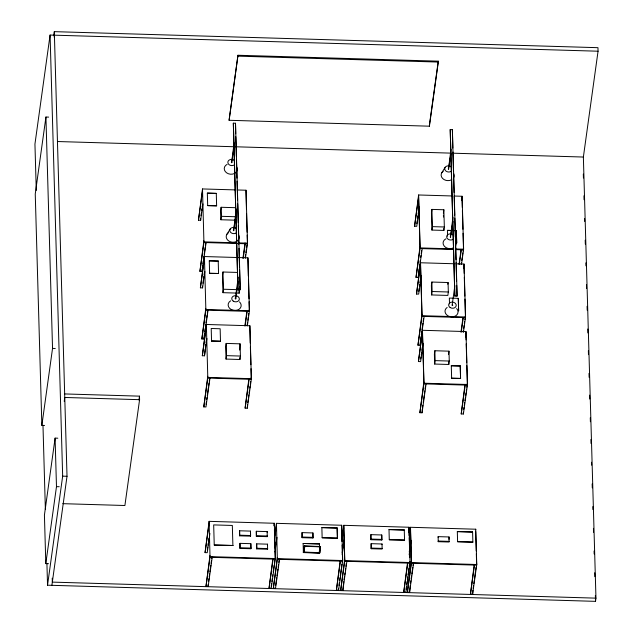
<?xml version="1.0" encoding="UTF-8"?>
<svg xmlns="http://www.w3.org/2000/svg" width="633" height="633" viewBox="0 0 633 633"><rect width="100%" height="100%" fill="white"/><g stroke="black" fill="none" stroke-linecap="round" stroke-linejoin="round"><path stroke-width="0.95" d="M234.099 146.919L231.623 162.744L234.099 142.923M236.315 212.981L233.569 230.768L236.315 208.985M233.878 230.57L233.324 230.507M238.261 277.214L235.278 298.736L235.816 298.831L238.261 281.21M450.973 153.313L448.496 169.146L450.973 149.317M448.805 168.948L448.259 168.884M452.919 217.341L450.443 237.161L452.919 221.328M450.751 236.948L450.205 236.869M452.152 305.13L452.698 305.209L452.152 305.13L454.866 285.57M231.931 162.57L231.385 162.475M235.294 298.673L235.816 298.831M53.781 35.543L54.319 31.65L597.956 47.681L598.058 51.21L50.078 35.052L34.942 144.087L36.271 190.47M54.153 37.125L54.422 35.179M48.646 117.113L45.932 117.034L35.25 193.999L41.857 425.376L44.571 425.455M41.857 425.376L52.539 348.403L45.932 117.034M57.817 438.202L55.095 438.123L44.421 515.088L45.805 563.607L48.519 563.694M64.226 401.354L64.772 397.469L139.584 399.676L139.489 396.147L64.669 393.94M45.805 563.607L56.479 486.642L55.095 438.123M452.896 153.194L583.373 157.039L595.962 598.145L595.518 601.35L47.538 585.193L62.667 476.151L50.078 35.052M51.89 585.319L67.019 476.285L54.319 31.65M138.944 400.032L139.489 396.147M139.584 399.676L124.899 505.506L62.786 503.67M235.128 189.9L202.505 188.943L198.461 220.205L200.637 220.268L202.908 203.913M198.461 220.205L202.473 191.348M200.985 215.624L201.389 212.735M201.658 210.813L201.927 208.89M202.188 206.959L202.457 205.037M207.339 193.12L216.288 193.389L207.339 193.12L207.687 205.606L216.628 205.875L216.288 193.389M207.687 205.606L216.636 205.78M203.881 240.746L199.925 271.375L202.101 271.438L206.105 242.574M199.925 271.375L204.016 241.869L236.639 242.835M202.315 267.751L202.584 265.828M202.853 263.906L203.248 261.018M203.517 259.095L203.921 256.207M204.182 254.284L205.124 247.55M205.385 245.62L205.788 242.74M247.345 325.837L249.442 310.763L247.93 257.829L204.435 256.547L200.392 287.817L202.568 287.88L204.839 271.525M200.392 287.817L204.396 258.952M202.916 283.228L203.858 276.494M204.119 274.572L204.522 271.684M209.278 260.828L218.219 261.089L209.278 260.828L209.618 273.314L218.575 273.488L209.618 273.314M237.968 55.261L229.091 120.286L429.403 126.189L438.297 62.05L438.273 61.172L237.968 55.261L229.091 120.286M205.812 308.358L201.856 338.979L204.032 339.051L208.035 310.186M201.856 338.979L205.947 309.482L249.442 310.763M235.421 207.695L221.123 207.276L220.648 210.71L220.901 219.754L236.156 220.205M233.332 123.174L237.976 289.716L240.152 289.779L240.239 289.139L235.508 123.237L233.332 123.174L237.976 289.716M204.111 336.321L204.514 333.433M204.783 331.51L205.179 328.622M205.448 326.699L205.717 324.776M205.986 322.854L206.382 319.966M206.651 318.043L207.046 315.155M207.315 313.232L207.719 310.344M248.935 378.463L245.113 408.127L247.289 408.19L251.38 378.684L249.869 325.758L206.374 324.476L202.331 355.738L204.506 355.801L206.912 338.489M220.901 219.754L221.384 216.32L221.123 207.276M202.331 355.738L206.342 326.881M235.508 123.237L235.698 133.753M205.124 349.226L204.506 355.801M205.393 347.303L205.796 344.423M206.057 342.493L206.461 339.612M211.549 340.981L211.208 328.495L220.149 328.756L220.49 341.242L211.549 340.981L220.49 341.242M207.751 376.279L203.794 406.908L205.97 406.972L209.974 378.107M203.794 406.908L207.885 377.403L251.38 378.684M237.264 272.427L222.974 272.008L222.492 275.442L222.99 292.675L239.187 293.15L239.583 286.844M206.049 404.25L206.453 401.362M206.722 399.439L206.991 397.508M207.252 395.585L208.32 387.894M208.589 385.964L208.993 383.084M209.254 381.153L209.523 379.23M222.99 292.675L223.465 289.241L222.974 272.008M237.106 189.963L246 190.224L246.443 209.428M226.163 343.418L225.688 346.852L226.036 359.077L239.931 359.489L240.405 356.055L240.057 343.83L226.163 343.418L226.511 355.643L226.036 359.077M242.93 258.319L245.066 242.93M243.246 258.161L245.248 243.729M245.232 257.425L245.636 254.537M245.905 252.614L246.3 249.726M246.569 247.804L246.973 244.916M245.422 258.224L247.511 243.151L246 190.224M272.902 558.338L269.08 588.002L271.256 588.065L275.347 558.559L274.342 523.269L209.104 521.347L205.06 552.617L207.236 552.68L209.903 533.437M205.06 552.617L209.064 523.752M207.315 549.958L207.719 547.07M207.988 545.148L208.249 543.217M208.518 541.294L208.922 538.414M247.93 257.829L248.342 276.043M209.974 555.513L206.018 586.142L208.194 586.205L212.197 557.341M206.018 586.142L210.109 556.636L275.347 558.559M240.057 343.83L239.662 350.081M208.542 581.553L208.945 578.665M209.206 576.742L209.61 573.862M209.879 571.931L210.813 565.198M211.082 563.275L211.477 560.387M211.746 558.464L212.015 556.542M214.239 545.029L232.904 545.488L214.239 545.029L213.677 524.907L232.335 525.453L232.897 545.583M244.86 325.932L246.862 311.499M245.177 325.773L247.179 311.341M247.163 325.03L247.566 322.142M247.835 320.219L248.231 317.339M248.5 315.408L248.769 313.485M249.03 311.563L249.299 309.64M249.869 325.758L250.257 342.983M245.113 408.127L249.117 379.262M247.503 404.503L247.289 408.19M247.772 402.58L248.168 399.692M248.437 397.769L248.84 394.881M249.101 392.958L249.505 390.07M249.774 388.148L250.035 386.225M250.304 384.302L250.708 381.414M250.977 379.491L251.238 377.561M239.614 530.786L239.654 535.835L250.526 536.159L250.613 535.518L250.486 531.103L239.614 530.786L239.654 535.835M239.97 543.351L240.01 548.407L250.882 548.724L250.969 548.083L250.842 543.676L239.97 543.351L240.01 548.407M250.486 531.103L250.526 536.159M250.842 543.676L250.882 548.724M267.221 536.649L267.181 531.593L256.31 531.277L256.341 536.333L267.221 536.649L267.308 536.009L256.436 535.684L256.341 536.333M267.577 549.222L267.537 544.166L256.666 543.85L256.705 548.898L267.577 549.222L267.664 548.582L256.792 548.257L256.705 548.898M267.094 532.242L267.181 531.593M267.45 544.807L267.537 544.166M273.986 525.841L274.342 523.269M274.754 535.518L276.447 523.333L341.685 525.255L342.69 560.545L338.592 590.051L336.424 589.988L340.245 560.324M274.406 540.171L276.407 525.738M269.08 588.002L273.084 559.137M275.062 549.056L275.458 546.168M275.727 544.245L275.996 542.323M274.975 551.778L276.977 537.354M271.201 586.3L271.604 583.412M271.874 581.49L272.269 578.602M272.538 576.679L272.807 574.756M273.203 571.868L274.136 565.134M274.406 563.212L274.809 560.324M277.317 557.499L273.361 588.128L275.537 588.192L279.541 559.327M273.361 588.128L277.452 558.623L342.69 560.545M275.616 585.462L276.684 577.771M276.953 575.848L277.357 572.96M277.618 571.037L277.887 569.107M278.156 567.184L278.552 564.296M278.821 562.373L279.224 559.485M302.052 532.622L302.083 537.678L312.955 538.003L313.05 537.354L312.924 532.946L302.052 532.622L302.083 537.678M303.136 543.462L319.443 543.937L303.136 543.462L303.373 552.585L319.681 553.068L320.567 546.477L304.259 545.994L303.365 552.411L319.673 552.886L320.567 546.477M303.373 552.585L304.259 545.994M303.959 552.103L304.758 546.334L319.981 546.825L319.174 552.601L303.959 552.15L304.758 546.374M312.924 532.946L312.955 538.003M321.865 527.598L337.144 528.049L321.865 527.598L322.142 537.757L337.413 538.208L337.144 528.049M322.142 537.757L337.429 538.121M341.685 525.255L342.026 541.136M341.828 539.435L343.79 525.319L409.029 527.242L410.034 562.531L405.935 592.037L403.767 591.974L407.454 563.267M341.883 541.199L343.751 527.724M336.424 589.988L340.427 561.123M342.137 552.965L342.54 550.077M342.801 548.154L343.07 546.232M343.339 544.309L343.869 540.455M342.184 554.73L344.589 537.409M338.948 585.398L339.343 582.51M339.612 580.588L340.016 577.707M340.277 575.777L341.219 569.043M341.48 567.121L341.883 564.232M342.152 562.31L342.548 559.422M344.661 559.485L340.704 590.114L342.88 590.178L346.884 561.313M340.704 590.114L344.795 560.609L343.79 525.319M343.759 581.68L342.88 590.178M344.028 579.757L344.431 576.869M344.692 574.946L344.961 573.023M345.365 570.135L345.634 568.212M345.895 566.282L346.298 563.402M370.883 534.656L370.922 539.712L381.794 540.028L381.881 539.387L381.754 534.98L370.883 534.656L370.922 539.712M452.215 195.969L418.611 194.98L414.568 226.242L416.743 226.313L419.41 207.07M414.568 226.242L418.571 197.385M371.144 543.668L371.175 548.724L382.055 549.04L382.142 548.4L382.016 543.992L371.144 543.668L371.175 548.724M429.506 124.337L438.273 61.172M416.823 223.584L417.226 220.695M417.495 218.773L417.891 215.885M418.16 213.962L418.429 212.039M419.98 246.791L416.023 277.412L418.199 277.476L422.203 248.619M416.023 277.412L420.122 247.907L418.611 194.98M381.754 534.98L381.794 540.028M419.086 268.978L418.199 277.476M419.355 267.055L419.75 264.167M420.019 262.244L420.288 260.321M420.684 257.433L420.953 255.51M421.222 253.588L421.625 250.7M454.154 263.755L420.541 262.766L416.498 294.036L418.674 294.1L421.214 275.814M416.498 294.036L420.51 265.172M381.928 544.633L382.016 543.992M418.761 291.37L419.157 288.482M419.426 286.559L419.695 284.636M419.964 282.714L420.359 279.826M431.92 209.404L431.445 212.83L431.935 230.072L443.868 230.42L444.342 226.986L443.852 209.752L431.92 209.404L432.418 226.638L431.935 230.072M389.002 529.576L404.273 530.027L389.002 529.576L389.279 539.743L404.558 540.099L389.279 539.743M421.918 314.577L417.962 345.199L420.138 345.262L424.142 316.405M417.962 345.199L422.053 315.701L420.541 262.766M420.352 341.575L420.138 345.262M420.621 339.652L421.024 336.764M421.285 334.841L421.689 331.953M421.958 330.03L422.891 323.297M423.16 321.374L423.556 318.486M465.026 384.278L461.204 413.942L463.38 414.006L467.478 384.5L465.967 331.573L422.472 330.291L418.429 361.554L420.605 361.617L423.137 343.339M450.205 129.567L454.85 296.117L457.026 296.181L457.113 295.54L452.381 129.63L450.205 129.567L454.85 296.117M418.429 361.554L422.433 332.697M452.381 129.63L452.801 148.051M420.684 358.895L420.953 356.972M421.222 355.042L421.625 352.162M421.887 350.231L422.29 347.351M431.864 282.049L431.382 285.483L431.659 294.946L447.855 295.421L448.33 291.987L448.061 282.524L431.864 282.049L432.133 291.512L431.659 294.946M443.369 213.186L443.852 209.752M423.849 382.095L419.893 412.724L422.069 412.787L426.072 383.922M419.893 412.724L423.983 383.218L422.472 330.291M422.282 409.1L422.069 412.787M422.551 407.177L422.812 405.255M423.216 402.366L424.15 395.633M424.419 393.702L424.822 390.822M425.083 388.899L425.487 386.011M447.42 230.365L456.361 230.634L447.42 230.365L447.571 236.18M408.538 530.77L409.029 527.242M408.586 532.535L408.989 529.647M434.863 350.745L434.388 354.179L434.673 364.054L448.789 364.473L449.264 361.039L448.979 351.165L434.863 350.745L435.148 360.628L434.673 364.054M409.345 535.629L410.5 527.289L475.739 529.212L476.744 564.501L472.653 594.007L470.477 593.944L474.164 565.237M410.469 529.694L409.266 538.351L409.78 557.562M409.25 552.047L409.654 549.159M409.923 547.236L410.319 544.348M403.767 591.974L407.771 563.109M409.171 554.769L411.173 540.345M447.824 284.241L448.061 282.524M406.022 589.307L406.426 586.427M406.687 584.496L407.09 581.616M407.359 579.693L407.755 576.805M408.024 574.883L408.293 572.952M408.562 571.029L408.958 568.141M409.227 566.219L409.63 563.33M411.371 561.455L407.415 592.084L409.591 592.148L413.594 563.283M461.742 198.825L462.098 196.262L454.193 196.024M407.415 592.084L411.513 562.579L410.5 527.289M461.797 200.59L462.058 198.667M410.208 585.572L409.591 592.148M410.477 583.642L410.88 580.762M411.141 578.839L411.545 575.951M411.814 574.028L412.748 567.287M413.017 565.364L413.278 563.441M459.028 264.365L461.03 249.932M459.344 264.198L461.346 249.766M448.504 354.591L448.979 351.165M461.204 264.428L461.473 262.497M461.734 260.574L462.137 257.686M462.406 255.764L462.802 252.884M463.071 250.953L463.475 248.073M461.52 264.262L463.609 249.196L462.098 196.262M458.292 298.333L458.632 310.819L458.292 298.333L449.351 298.072L449.501 303.887M463.68 266.612L464.036 264.048L456.132 263.811M463.728 268.376L463.997 266.453M451.289 365.739L460.231 366.001L451.289 365.739L451.63 378.225L460.571 378.487L460.231 366.001M451.63 378.225L460.579 378.392M460.966 332.151L462.968 317.719M461.283 331.985L463.285 317.56M463.134 332.214L463.403 330.291M463.673 328.361L464.076 325.481M464.337 323.55L464.606 321.627M464.875 319.705L465.405 315.859M463.459 332.056L465.548 316.983L464.036 264.048M465.611 334.137L465.967 331.573M465.524 336.859L465.928 333.979M438.076 537.282L438.171 536.642L449.042 536.958L449.074 542.014L438.202 541.69L438.171 536.642M438.202 541.69L438.297 541.049L449.169 541.373M461.204 413.942L465.215 385.078M463.728 409.353L463.997 407.43M464.266 405.508L464.669 402.62M464.931 400.697L465.334 397.809M465.603 395.886L465.999 392.998M466.268 391.075L466.537 389.153M466.798 387.23L467.336 383.376M449.042 536.958L449.003 539.363M457.319 531.593L472.598 532.044L457.319 531.593L457.596 541.753L472.883 542.117L457.612 541.666M475.652 529.853L475.739 529.212M470.477 593.944L474.481 565.079M472.867 590.312L472.653 594.007M473.136 588.389L473.539 585.509M473.808 583.579L474.204 580.698M474.473 578.768L475.407 572.034M475.676 570.111L476.071 567.223M476.34 565.301L476.609 563.378M583.333 157.324L598.058 51.21M226.883 234.297L230.206 228.988M441.818 172.674L445.134 167.365M237.992 56.147L438.297 62.05M57.532 141.531L233.466 146.721M235.444 146.777L450.925 153.131M221.384 216.32L236.631 216.771M432.418 226.638L444.342 226.986M420.122 247.907L453.726 248.904M455.705 248.959L463.609 249.196M238.617 242.89L247.511 243.151M453.521 249.537L420.035 248.547L418.524 195.621M455.475 249.6L463.522 249.837L463.047 233.245M432.133 291.512L448.33 291.987M238.063 289.075L240.239 289.139M454.937 295.476L457.113 295.54M223.465 289.241L239.662 289.716M422.053 315.701L450.72 316.54M452.698 316.603L465.548 316.983M52.539 348.403L55.253 348.49M435.148 360.628L449.264 361.039M226.511 355.643L240.405 356.055M423.983 383.218L467.478 384.5M62.667 476.151L67.019 476.285M56.479 486.642L59.201 486.722M239.741 535.194L250.613 535.518M302.17 537.037L313.05 537.354M371.009 539.063L381.881 539.387M371.27 548.083L382.142 548.4M304.259 546.168L320.567 546.651M240.097 547.767L250.969 548.083M303.381 552.285L319.697 552.759M344.795 560.609L410.034 562.531M411.513 562.579L476.744 564.501M595.962 598.145L52.333 582.115L52.223 578.166M583.317 174.059L583.436 178.008M583.942 195.771L584.053 199.719M584.591 218.472L584.67 221.431M585.209 240.176L585.319 244.124M585.857 262.877L585.936 265.836M586.475 284.581L586.585 288.529M587.092 306.293L587.21 310.241M587.74 328.994L587.859 332.934M588.366 350.698L588.476 354.646M589.014 373.399L589.125 377.347M589.632 395.111L589.742 399.051M590.28 417.804L590.391 421.752M590.898 439.516L591.008 443.464M591.546 462.209L591.633 465.168M592.164 483.921L592.282 487.869M592.812 506.614L592.899 509.573M593.438 528.326L593.548 532.274M594.086 551.026L594.165 553.986M594.704 572.73L594.814 576.679M595.352 595.431L595.518 601.35M475.7 531.617L476.253 550.868M476.332 553.756L476.657 565.142L411.426 563.22L410.413 527.93M472.598 532.044L472.867 542.204M462.011 196.903L462.319 207.561M462.399 210.52L462.937 229.296M463.949 264.689L464.195 273.369M464.305 277.325L464.844 296.094M464.931 299.061L465.461 317.624L421.966 316.342L420.454 263.407M465.872 332.214L466.094 339.905M466.205 343.854L466.743 362.63M466.83 365.597L467.383 385.141L423.896 383.859L422.385 330.932M463.332 412.241L463.38 414.006M456.361 230.634L456.702 243.119L456.346 230.721M460.215 366.096L460.571 378.487M452.911 151.999L453.442 170.76M453.56 174.716L454.067 192.487M454.178 196.436L454.716 215.204M454.803 218.163L455.333 236.924M455.444 240.88L455.982 259.641M456.069 262.6L456.607 281.369M456.717 285.317L457.026 296.181M448.702 361.506L448.789 364.473M443.424 215.101L443.48 217.016M443.812 228.505L443.868 230.42M429.372 125.31L429.403 126.189M408.934 527.882L409.147 535.423M409.891 561.408L409.947 563.172L344.708 561.249L343.703 525.96M404.273 530.027L404.55 540.194M342.137 544.989L342.603 561.186L277.365 559.263L276.447 523.333M337.128 528.144L337.413 538.208M338.544 588.286L338.592 590.051M319.443 543.937L319.507 547.007M319.594 549.95L319.681 553.068M274.247 523.918L274.303 525.675M274.413 529.528L274.936 547.814M275.038 551.667L275.26 559.2L210.021 557.277L209.104 521.347M256.31 531.277L256.436 535.684M256.666 543.85L256.792 548.257M246.554 213.376L247.092 232.153M247.171 235.112L247.424 243.792L203.929 242.51L202.505 188.943M248.453 280L248.991 298.768M249.078 301.735L249.355 311.404L205.86 310.123L204.435 256.547M250.367 346.931L250.874 364.719M250.984 368.675L251.293 379.325L207.798 378.043L206.374 324.476M235.785 136.72L236.346 156.47M236.433 159.429L236.964 178.189M237.051 181.157L237.589 199.917M237.699 203.866L238.237 222.634M238.317 225.593L238.855 244.354M238.965 248.31L239.503 267.071M239.591 270.03L240.152 289.779M239.108 290.278L239.187 293.15M239.875 357.605L239.931 359.489M218.219 261.089L218.559 273.575M200.59 218.504L200.637 220.268M202.046 269.674L202.101 271.438M202.52 286.116L202.568 287.88M203.976 337.286L204.032 339.051M208.138 584.441L208.194 586.205M42.973 425.329L45.37 509.209M46.921 563.481L47.538 585.193M236.425 166.574A6.544 5.27 7.9 0 1 234.163 173.624A6.544 5.27 7.9 0 1 225.277 171.535A6.544 5.27 7.9 0 1 227.112 164.382M234.59 164.635A3.822 3.078 7.9 0 1 229.099 164.683A3.822 3.078 7.9 0 1 228.972 160.212A3.822 3.078 7.9 0 1 234.479 160.592M238.364 234.59A6.544 5.27 7.9 0 1 236.362 241.513A6.544 5.27 7.9 0 1 227.579 239.978A6.544 5.27 7.9 0 1 228.323 232.833M236.354 232.809A3.822 3.078 7.9 0 1 230.91 232.596A3.822 3.078 7.9 0 1 230.974 228.189A3.822 3.078 7.9 0 1 236.418 228.608M239.488 301.87A6.544 5.27 7.9 0 1 238.926 309.395A6.544 5.27 7.9 0 1 229.621 308.311A6.544 5.27 7.9 0 1 230.626 300.833M456.662 308.564A6.544 5.27 7.9 0 1 455.681 315.867A6.544 5.27 7.9 0 1 446.597 314.807A6.544 5.27 7.9 0 1 447.143 307.456M455.459 241.331A6.544 5.27 7.9 0 1 455.38 246.063M453.616 247.709A6.544 5.27 7.9 0 1 444.311 246.213A6.544 5.27 7.9 0 1 445.933 238.799M453.576 238.878A3.822 3.078 7.9 0 1 447.982 239.147A3.822 3.078 7.9 0 1 447.848 234.582A3.822 3.078 7.9 0 1 453.465 235.183M453.513 173.315A6.544 5.27 7.9 0 1 453.639 177.707M451.669 179.693A6.544 5.27 7.9 0 1 442.657 178.506A6.544 5.27 7.9 0 1 443.258 171.211M451.63 170.863A3.822 3.078 7.9 0 1 445.972 171.084A3.822 3.078 7.9 0 1 446.043 166.471A3.822 3.078 7.9 0 1 451.685 167.349M233.268 301.134A3.822 3.078 7.9 0 0 239.329 299.322A3.822 3.078 7.9 0 0 234.052 295.864A3.822 3.078 7.9 0 0 233.268 301.134M450.142 307.527A3.822 3.078 7.9 0 0 456.203 305.723A3.822 3.078 7.9 0 0 450.925 302.265A3.822 3.078 7.9 0 0 450.142 307.527"/></g></svg>
